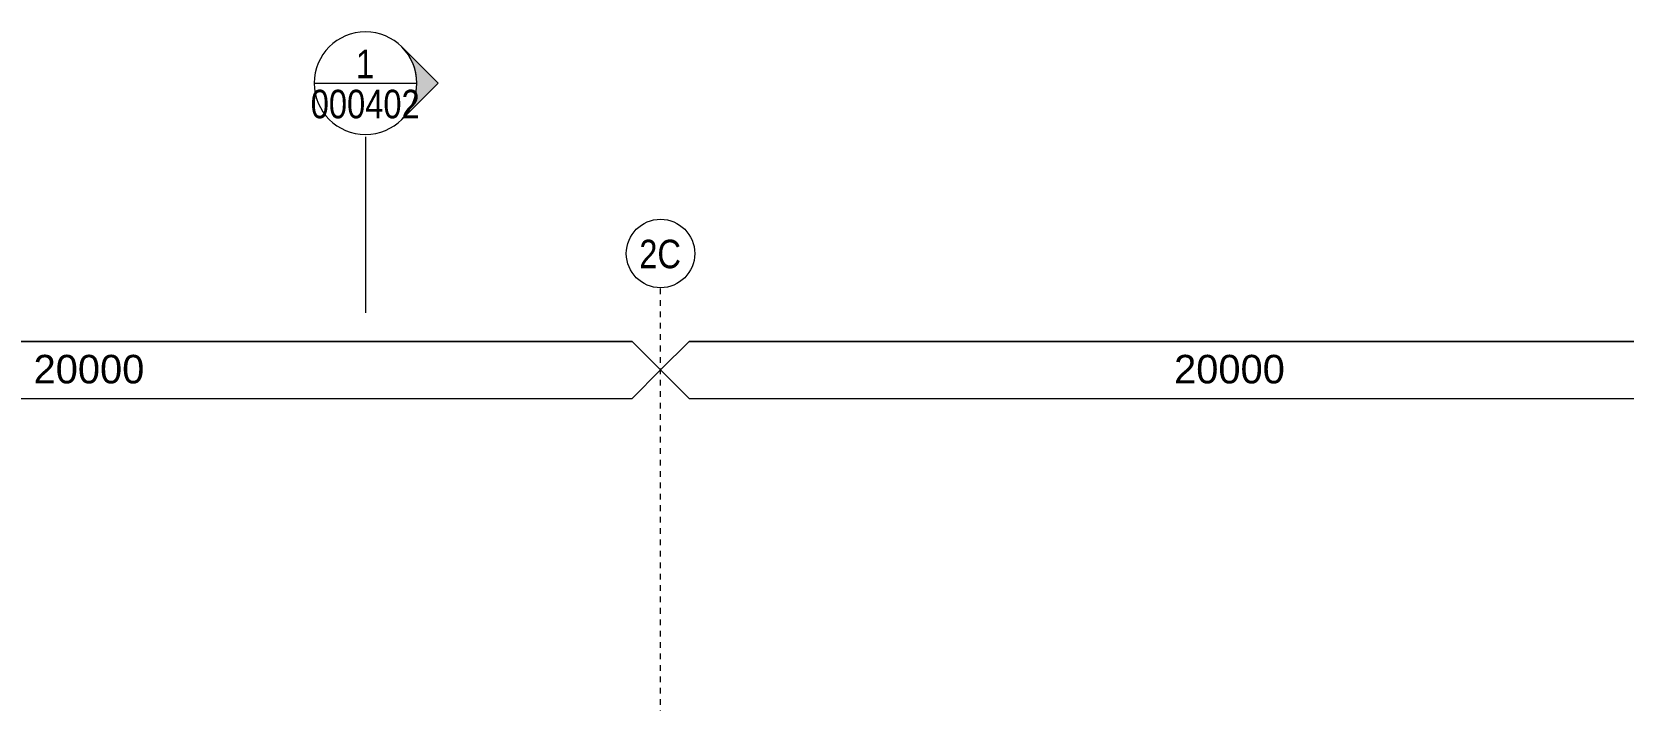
# Model space of a CAD drawing. Header units: metres. Extents: x -4613 to -4328, y -1 to 30.
# Drawn here: x -4377.44 to -4349.53, y 18.07 to 29.79 of the extents above; entities that cross this region are included whole.
import ezdxf

# ---------------------------------------------------------------- set-up
doc = ezdxf.new("R2010")
doc.units = ezdxf.units.M
doc.linetypes.add('Grid Line', pattern=[0.021, 0.012, -0.003, 0.003, -0.003])
for name, color, linetype, lineweight in [('A-ANNO-NOTE', 131, 'Continuous', 5), ('A-DETL-GENF', 92, 'Continuous', 5), ('G-ANNO-SYMB', 111, 'Continuous', 5), ('S-GRID', 1, 'Continuous', 5), ('S-GRID-IDEN', 1, 'Continuous', 5)]:
    doc.layers.add(name, color=color, linetype=linetype, lineweight=lineweight)
doc.styles.add('Arial', font='arial.ttf', dxfattribs={"height": 0.5})
doc.styles.add('Arial Narrow', font='ARIALN.TTF', dxfattribs={"height": 0.5})

# ---------------------------------------------------------------- blocks, each defined once
blk = doc.blocks.new('Dimension - Grids _2D_ - 1-200-639481-NORTH EAST')
at = {"layer": 'A-DETL-GENF'}
for p, q in [((4313.182, 24.365), (4312.682, 23.865)), ((4312.682, 23.865), (4313.182, 24.365)), ((4332.182, 24.365), (4313.182, 24.365)), ((4313.182, 24.365), (4332.182, 24.365)), ((4332.682, 23.865), (4332.182, 24.365)), ((4332.682, 23.865), (4332.182, 24.365)), ((4312.682, 23.865), (4313.182, 23.365)), ((4312.682, 23.865), (4313.182, 23.365)), ((4332.182, 23.365), (4332.682, 23.865)), ((4332.682, 23.865), (4332.182, 23.365)), ((4313.182, 23.365), (4332.182, 23.365)), ((4313.182, 23.365), (4332.182, 23.365))]:
    blk.add_line(p, q, dxfattribs=at)
blk = doc.blocks.new('Grid - A1-3055139-NORTH EAST')
at = {"layer": 'S-GRID-IDEN'}
blk.add_circle((4352.682, 25.905), 0.6, dxfattribs=at)
blk = doc.blocks.new('Section - Black 2-3055132-NORTH EAST')
at = {"layer": 'G-ANNO-SYMB'}
h = blk.add_hatch(color=256, dxfattribs=at)
edge = h.paths.add_edge_path()
edge.add_line((4328.144, 29.528), (4328.781, 28.892))
edge.add_line((4328.781, 28.892), (4328.144, 28.255))
edge.add_arc((4327.508, 28.892), 0.9, 315, 405)
for p, q in [((4328.781, 28.892), (4328.144, 29.528)), ((4328.781, 28.892), (4328.144, 29.528)), ((4328.781, 28.892), (4328.144, 28.255)), ((4328.144, 28.255), (4328.781, 28.892))]:
    blk.add_line(p, q, dxfattribs=at)
for start, end in [(90, 270), (270, 90), (315, 45)]:
    blk.add_arc((4327.508, 28.892), 0.9, start, end, dxfattribs=at)

msp = doc.modelspace()

# ---------------------------------------------------------------- linework, layer by layer
at = {"layer": 'G-ANNO-SYMB'}
for p, q in [((-4372.486, 28.892), (-4370.686, 28.892)), ((-4371.586, 27.952), (-4371.586, 24.866))]:
    msp.add_line(p, q, dxfattribs=at)
at = {"layer": 'S-GRID', "linetype": 'Grid Line'}
msp.add_line((-4366.411, -0.61), (-4366.411, 25.305), dxfattribs=at)

# ---------------------------------------------------------------- block references
at = {"layer": 'A-DETL-GENF'}
for p in [(-8699.094, 0), (-8679.094, 0)]:
    msp.add_blockref('Dimension - Grids _2D_ - 1-200-639481-NORTH EAST', p, dxfattribs=at)
at = {"layer": 'G-ANNO-SYMB'}
msp.add_blockref('Section - Black 2-3055132-NORTH EAST', (-8699.094, 0), dxfattribs=at)
at = {"layer": 'S-GRID-IDEN'}
msp.add_blockref('Grid - A1-3055139-NORTH EAST', (-8719.094, 0), dxfattribs=at)

# ---------------------------------------------------------------- texts
at = {"layer": 'A-ANNO-NOTE', "char_height": 0.5, "width": 2.32489, "attachment_point": 1, "style": 'Arial'}
for insert in [(-4377.406, 24.128), (-4357.406, 24.128)]:
    msp.add_mtext('20000', dxfattribs=dict(at, insert=insert))
at = {"layer": 'G-ANNO-SYMB', "char_height": 0.5, "attachment_point": 1, "style": 'Arial Narrow'}
for s, insert, width in [('1', (-4371.752, 29.479), 0.38481), ('000402', (-4372.546, 28.776), 2.30886)]:
    msp.add_mtext(s, dxfattribs=dict(at, insert=insert, width=width))
at = {"layer": 'S-GRID-IDEN', "insert": (-4366.785, 26.147), "char_height": 0.5, "width": 0.88186, "attachment_point": 1, "style": 'Arial Narrow'}
msp.add_mtext('2C', dxfattribs=at)

doc.saveas('drawing.dxf')
